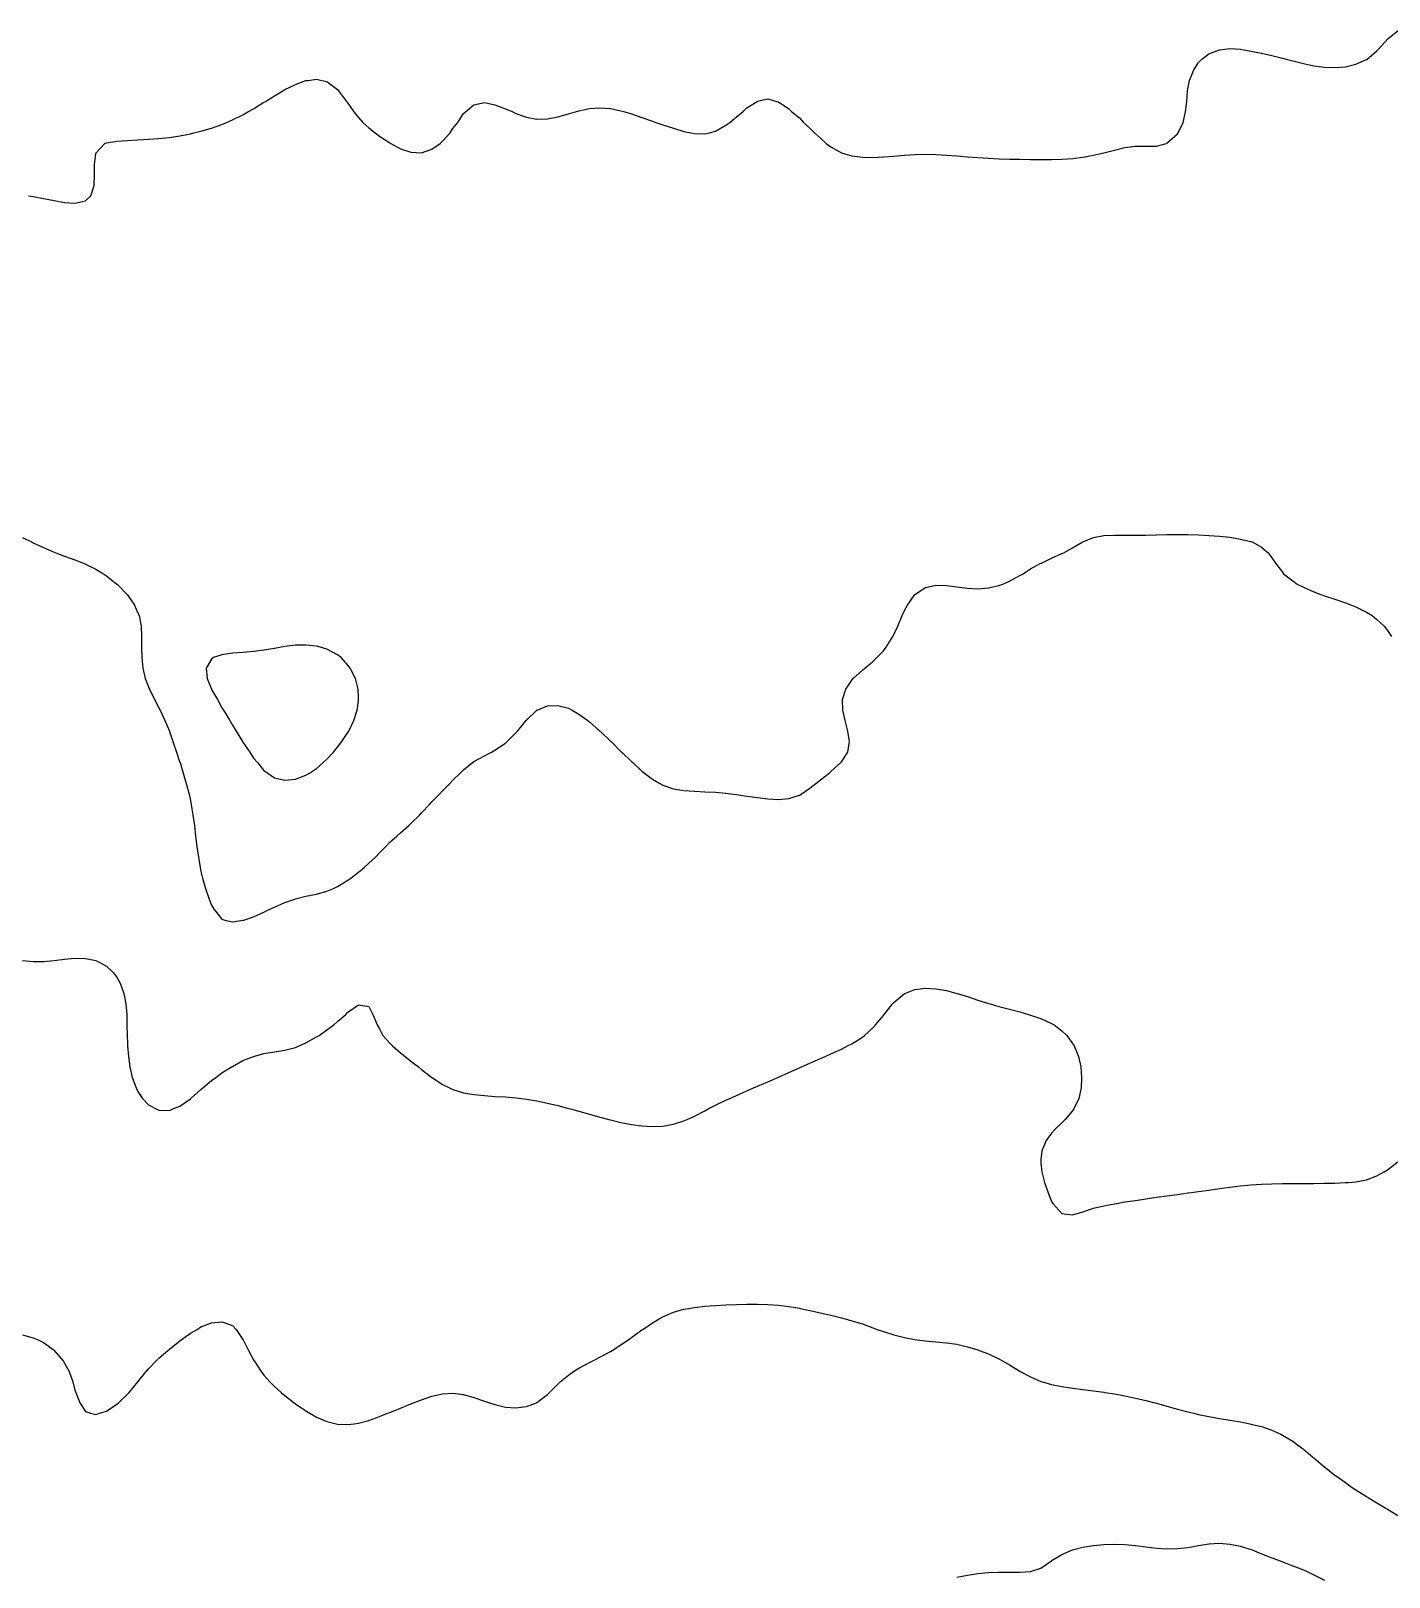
# Model space of a CAD drawing. Header units: inches. Extents: x 2679276 to 2679656, y 1246784 to 1247152.
# Drawn here: x 2679526.7 to 2679591.3, y 1246965.4 to 1247039.1 of the extents above; entities that cross this region are included whole.
import ezdxf

# ---------------------------------------------------------------- set-up
doc = ezdxf.new("R2010")
doc.units = ezdxf.units.IN
doc.header["$MEASUREMENT"] = 0
for name, color, linetype in [('440', 7, 'Continuous'), ('441', 7, 'Continuous'), ('442', 7, 'Continuous'), ('443', 7, 'Continuous'), ('444', 7, 'Continuous')]:
    doc.layers.add(name, color=color, linetype=linetype)

msp = doc.modelspace()

# ---------------------------------------------------------------- linework, layer by layer
at = {"layer": '440', "elevation": 440}
for points in [[(2679526.54, 1247031.25), (2679526.75, 1247031.215), (2679527.25, 1247031.124), (2679527.75, 1247031.026), (2679528.25, 1247030.938), (2679528.75, 1247030.897), (2679529.25, 1247031.019), (2679529.503, 1247031.25), (2679529.657, 1247031.75), (2679529.678, 1247032.25), (2679529.679, 1247032.75), (2679529.736, 1247033.25), (2679529.75, 1247033.285), (2679530.173, 1247033.75), (2679530.25, 1247033.776), (2679530.75, 1247033.858), (2679531.25, 1247033.893), (2679531.75, 1247033.917), (2679532.25, 1247033.943), (2679532.75, 1247033.981), (2679533.25, 1247034.035), (2679533.75, 1247034.111), (2679534.25, 1247034.211), (2679534.402, 1247034.25), (2679534.75, 1247034.331), (2679535.25, 1247034.476), (2679535.75, 1247034.655), (2679535.965, 1247034.75), (2679536.25, 1247034.867), (2679536.75, 1247035.113), (2679536.983, 1247035.25), (2679537.25, 1247035.397), (2679537.75, 1247035.707), (2679537.818, 1247035.75), (2679538.25, 1247036.016), (2679538.65, 1247036.25), (2679538.75, 1247036.309), (2679539.25, 1247036.556), (2679539.75, 1247036.737), (2679539.852, 1247036.75), (2679540.25, 1247036.802), (2679540.498, 1247036.75), (2679540.75, 1247036.689), (2679541.25, 1247036.309), (2679541.299, 1247036.25), (2679541.681, 1247035.75), (2679541.75, 1247035.658), (2679542.033, 1247035.25), (2679542.25, 1247034.988), (2679542.461, 1247034.75), (2679542.75, 1247034.488), (2679543.042, 1247034.25), (2679543.25, 1247034.098), (2679543.75, 1247033.768), (2679543.784, 1247033.75), (2679544.25, 1247033.493), (2679544.75, 1247033.324), (2679545.25, 1247033.304), (2679545.75, 1247033.47), (2679546.139, 1247033.75), (2679546.25, 1247033.85), (2679546.609, 1247034.25), (2679546.75, 1247034.464), (2679546.982, 1247034.75), (2679547.25, 1247035.169), (2679547.347, 1247035.25), (2679547.75, 1247035.589), (2679548.25, 1247035.694), (2679548.75, 1247035.592), (2679549.25, 1247035.394), (2679549.603, 1247035.25), (2679549.75, 1247035.177), (2679550.25, 1247034.99), (2679550.75, 1247034.902), (2679551.25, 1247034.915), (2679551.75, 1247035.01), (2679552.25, 1247035.152), (2679552.58, 1247035.25), (2679552.75, 1247035.299), (2679553.25, 1247035.404), (2679553.75, 1247035.441), (2679554.25, 1247035.408), (2679554.75, 1247035.307), (2679554.941, 1247035.25), (2679555.25, 1247035.153), (2679555.75, 1247034.977), (2679556.25, 1247034.803), (2679556.41, 1247034.75), (2679556.75, 1247034.632), (2679557.25, 1247034.466), (2679557.75, 1247034.318), (2679558.082, 1247034.25), (2679558.25, 1247034.213), (2679558.75, 1247034.198), (2679558.966, 1247034.25), (2679559.25, 1247034.325), (2679559.75, 1247034.61), (2679559.938, 1247034.75), (2679560.25, 1247035.008), (2679560.546, 1247035.25), (2679560.75, 1247035.438), (2679561.235, 1247035.75), (2679561.25, 1247035.761), (2679561.75, 1247035.872), (2679562.151, 1247035.75), (2679562.25, 1247035.726), (2679562.75, 1247035.397), (2679562.882, 1247035.25), (2679563.25, 1247034.958), (2679563.434, 1247034.75), (2679563.75, 1247034.472), (2679563.958, 1247034.25), (2679564.25, 1247033.991), (2679564.522, 1247033.75), (2679564.75, 1247033.583), (2679565.25, 1247033.305), (2679565.413, 1247033.25), (2679565.75, 1247033.157), (2679566.25, 1247033.093), (2679566.75, 1247033.082), (2679567.25, 1247033.106), (2679567.75, 1247033.147), (2679568.25, 1247033.189), (2679568.75, 1247033.22), (2679569.25, 1247033.229), (2679569.75, 1247033.214), (2679570.25, 1247033.185), (2679570.75, 1247033.148), (2679571.25, 1247033.11), (2679571.75, 1247033.075), (2679572.25, 1247033.045), (2679572.75, 1247033.02), (2679573.25, 1247033.002), (2679573.75, 1247032.989), (2679574.25, 1247032.982), (2679574.75, 1247032.981), (2679575.25, 1247032.988), (2679575.75, 1247033.004), (2679576.25, 1247033.036), (2679576.75, 1247033.091), (2679577.25, 1247033.183), (2679577.515, 1247033.25), (2679577.75, 1247033.301), (2679578.25, 1247033.425), (2679578.75, 1247033.551), (2679579.25, 1247033.618), (2679579.75, 1247033.61), (2679580.25, 1247033.618), (2679580.725, 1247033.75), (2679580.75, 1247033.757), (2679581.25, 1247034.211), (2679581.276, 1247034.25), (2679581.514, 1247034.75), (2679581.637, 1247035.25), (2679581.689, 1247035.75), (2679581.733, 1247036.25), (2679581.75, 1247036.352), (2679581.828, 1247036.75), (2679582.024, 1247037.25), (2679582.25, 1247037.598), (2679582.4, 1247037.75), (2679582.75, 1247038.007), (2679583.25, 1247038.202), (2679583.632, 1247038.25), (2679583.75, 1247038.262), (2679584.018, 1247038.25), (2679584.25, 1247038.236), (2679584.75, 1247038.148), (2679585.25, 1247038.039), (2679585.75, 1247037.928), (2679586.25, 1247037.811), (2679586.496, 1247037.75), (2679586.75, 1247037.68), (2679587.25, 1247037.553), (2679587.75, 1247037.448), (2679588.25, 1247037.38), (2679588.75, 1247037.357), (2679589.25, 1247037.398), (2679589.75, 1247037.521), (2679590.25, 1247037.741), (2679590.265, 1247037.75), (2679590.75, 1247038.159), (2679590.84, 1247038.25), (2679591.25, 1247038.714), (2679591.283, 1247038.75), (2679591.75, 1247039.106)], [(2679539.75, 1247003.649), (2679539.91, 1247003.75), (2679540.25, 1247003.971), (2679540.572, 1247004.25), (2679540.75, 1247004.417), (2679541.059, 1247004.75), (2679541.25, 1247004.98), (2679541.463, 1247005.25), (2679541.75, 1247005.679), (2679541.795, 1247005.75), (2679542.035, 1247006.25), (2679542.19, 1247006.75), (2679542.25, 1247007.21), (2679542.255, 1247007.25), (2679542.25, 1247007.336), (2679542.227, 1247007.75), (2679542.1, 1247008.25), (2679541.861, 1247008.75), (2679541.75, 1247008.893), (2679541.417, 1247009.25), (2679541.25, 1247009.379), (2679540.75, 1247009.651), (2679540.43, 1247009.75), (2679540.25, 1247009.798), (2679539.75, 1247009.851), (2679539.25, 1247009.837), (2679538.75, 1247009.777), (2679538.59, 1247009.75), (2679538.25, 1247009.693), (2679537.75, 1247009.61), (2679537.25, 1247009.543), (2679536.75, 1247009.498), (2679536.25, 1247009.46), (2679535.75, 1247009.386), (2679535.348, 1247009.25), (2679535.25, 1247009.176), (2679534.992, 1247008.75), (2679535.049, 1247008.25), (2679535.244, 1247007.75), (2679535.25, 1247007.739), (2679535.531, 1247007.25), (2679535.75, 1247006.863), (2679535.819, 1247006.75), (2679536.12, 1247006.25), (2679536.25, 1247006.027), (2679536.429, 1247005.75), (2679536.731, 1247005.25), (2679536.75, 1247005.216), (2679537.069, 1247004.75), (2679537.25, 1247004.464), (2679537.438, 1247004.25), (2679537.75, 1247003.881), (2679537.94, 1247003.75), (2679538.25, 1247003.531), (2679538.75, 1247003.407), (2679539.25, 1247003.458), (2679539.75, 1247003.649)]]:
    msp.add_lwpolyline(points, dxfattribs=at)
at = {"layer": '441', "elevation": 441}
msp.add_lwpolyline([(2679526.25, 1247014.975), (2679526.703, 1247014.75), (2679526.75, 1247014.726), (2679527.25, 1247014.49), (2679527.75, 1247014.282), (2679527.834, 1247014.25), (2679528.25, 1247014.09), (2679528.75, 1247013.906), (2679529.152, 1247013.75), (2679529.25, 1247013.707), (2679529.75, 1247013.464), (2679530.109, 1247013.25), (2679530.25, 1247013.154), (2679530.75, 1247012.756), (2679530.757, 1247012.75), (2679531.241, 1247012.25), (2679531.25, 1247012.239), (2679531.579, 1247011.75), (2679531.75, 1247011.373), (2679531.798, 1247011.25), (2679531.896, 1247010.75), (2679531.92, 1247010.25), (2679531.918, 1247009.75), (2679531.926, 1247009.25), (2679531.978, 1247008.75), (2679532.098, 1247008.25), (2679532.25, 1247007.857), (2679532.292, 1247007.75), (2679532.533, 1247007.25), (2679532.75, 1247006.853), (2679532.803, 1247006.75), (2679533.028, 1247006.25), (2679533.244, 1247005.75), (2679533.25, 1247005.733), (2679533.415, 1247005.25), (2679533.582, 1247004.75), (2679533.75, 1247004.255), (2679533.752, 1247004.25), (2679533.899, 1247003.75), (2679534.045, 1247003.25), (2679534.18, 1247002.75), (2679534.25, 1247002.444), (2679534.288, 1247002.25), (2679534.367, 1247001.75), (2679534.433, 1247001.25), (2679534.493, 1247000.75), (2679534.557, 1247000.25), (2679534.627, 1246999.75), (2679534.712, 1246999.25), (2679534.75, 1246999.067), (2679534.821, 1246998.75), (2679534.962, 1246998.25), (2679535.136, 1246997.75), (2679535.25, 1246997.459), (2679535.381, 1246997.25), (2679535.75, 1246996.794), (2679535.885, 1246996.75), (2679536.25, 1246996.658), (2679536.75, 1246996.736), (2679536.784, 1246996.75), (2679537.25, 1246996.903), (2679537.75, 1246997.125), (2679538.003, 1246997.25), (2679538.25, 1246997.366), (2679538.75, 1246997.59), (2679539.216, 1246997.75), (2679539.25, 1246997.762), (2679539.75, 1246997.88), (2679540.25, 1246997.983), (2679540.75, 1246998.121), (2679541.055, 1246998.25), (2679541.25, 1246998.342), (2679541.75, 1246998.653), (2679541.887, 1246998.75), (2679542.25, 1246999.025), (2679542.522, 1246999.25), (2679542.75, 1246999.459), (2679543.052, 1246999.75), (2679543.25, 1246999.957), (2679543.547, 1247000.25), (2679543.75, 1247000.454), (2679544.081, 1247000.75), (2679544.25, 1247000.907), (2679544.643, 1247001.25), (2679544.75, 1247001.353), (2679545.152, 1247001.75), (2679545.25, 1247001.853), (2679545.625, 1247002.25), (2679545.75, 1247002.385), (2679546.111, 1247002.75), (2679546.25, 1247002.898), (2679546.605, 1247003.25), (2679546.75, 1247003.409), (2679547.095, 1247003.75), (2679547.25, 1247003.906), (2679547.683, 1247004.25), (2679547.75, 1247004.297), (2679548.25, 1247004.58), (2679548.576, 1247004.75), (2679548.75, 1247004.836), (2679549.25, 1247005.171), (2679549.337, 1247005.25), (2679549.75, 1247005.668), (2679549.821, 1247005.75), (2679550.234, 1247006.25), (2679550.25, 1247006.269), (2679550.75, 1247006.744), (2679550.763, 1247006.75), (2679551.25, 1247006.955), (2679551.75, 1247006.97), (2679552.25, 1247006.838), (2679552.426, 1247006.75), (2679552.75, 1247006.565), (2679553.179, 1247006.25), (2679553.25, 1247006.193), (2679553.75, 1247005.755), (2679553.756, 1247005.75), (2679554.25, 1247005.278), (2679554.281, 1247005.25), (2679554.75, 1247004.784), (2679554.789, 1247004.75), (2679555.25, 1247004.297), (2679555.308, 1247004.25), (2679555.75, 1247003.843), (2679555.875, 1247003.75), (2679556.25, 1247003.454), (2679556.607, 1247003.25), (2679556.75, 1247003.172), (2679557.25, 1247003.004), (2679557.75, 1247002.919), (2679558.25, 1247002.882), (2679558.75, 1247002.863), (2679559.25, 1247002.837), (2679559.75, 1247002.792), (2679560.088, 1247002.75), (2679560.25, 1247002.73), (2679560.75, 1247002.658), (2679561.25, 1247002.581), (2679561.75, 1247002.516), (2679562.25, 1247002.49), (2679562.75, 1247002.537), (2679563.25, 1247002.704), (2679563.331, 1247002.75), (2679563.75, 1247003.027), (2679564.023, 1247003.25), (2679564.25, 1247003.427), (2679564.656, 1247003.75), (2679564.75, 1247003.833), (2679565.226, 1247004.25), (2679565.25, 1247004.284), (2679565.549, 1247004.75), (2679565.625, 1247005.25), (2679565.556, 1247005.75), (2679565.432, 1247006.25), (2679565.32, 1247006.75), (2679565.305, 1247007.25), (2679565.452, 1247007.75), (2679565.75, 1247008.183), (2679565.802, 1247008.25), (2679566.25, 1247008.649), (2679566.356, 1247008.75), (2679566.75, 1247009.064), (2679566.937, 1247009.25), (2679567.25, 1247009.569), (2679567.385, 1247009.75), (2679567.695, 1247010.25), (2679567.75, 1247010.358), (2679567.929, 1247010.75), (2679568.139, 1247011.25), (2679568.25, 1247011.494), (2679568.393, 1247011.75), (2679568.746, 1247012.25), (2679568.75, 1247012.255), (2679569.25, 1247012.597), (2679569.75, 1247012.703), (2679570.25, 1247012.686), (2679570.75, 1247012.616), (2679571.25, 1247012.553), (2679571.75, 1247012.534), (2679572.25, 1247012.574), (2679572.75, 1247012.68), (2679572.939, 1247012.75), (2679573.25, 1247012.892), (2679573.75, 1247013.167), (2679573.901, 1247013.25), (2679574.25, 1247013.481), (2679574.75, 1247013.743), (2679574.767, 1247013.75), (2679575.25, 1247013.991), (2679575.75, 1247014.212), (2679575.836, 1247014.25), (2679576.25, 1247014.488), (2679576.711, 1247014.75), (2679576.75, 1247014.773), (2679577.25, 1247014.976), (2679577.75, 1247015.063), (2679578.25, 1247015.083), (2679578.75, 1247015.081), (2679579.25, 1247015.083), (2679579.75, 1247015.092), (2679580.25, 1247015.103), (2679580.75, 1247015.111), (2679581.25, 1247015.114), (2679581.75, 1247015.11), (2679582.25, 1247015.097), (2679582.75, 1247015.075), (2679583.25, 1247015.039), (2679583.75, 1247014.982), (2679584.25, 1247014.898), (2679584.75, 1247014.775), (2679584.833, 1247014.75), (2679585.25, 1247014.509), (2679585.567, 1247014.25), (2679585.75, 1247014.002), (2679585.911, 1247013.75), (2679586.25, 1247013.315), (2679586.299, 1247013.25), (2679586.75, 1247012.902), (2679586.957, 1247012.75), (2679587.25, 1247012.602), (2679587.75, 1247012.378), (2679588.077, 1247012.25), (2679588.25, 1247012.193), (2679588.75, 1247012.032), (2679589.25, 1247011.862), (2679589.537, 1247011.75), (2679589.75, 1247011.666), (2679590.25, 1247011.419), (2679590.527, 1247011.25), (2679590.75, 1247011.07), (2679591.088, 1247010.75), (2679591.25, 1247010.535), (2679591.447, 1247010.25)], dxfattribs=at)
at = {"layer": '442', "elevation": 442}
msp.add_lwpolyline([(2679526.25, 1246994.818), (2679526.75, 1246994.768), (2679527.25, 1246994.778), (2679527.75, 1246994.827), (2679528.25, 1246994.887), (2679528.75, 1246994.931), (2679529.25, 1246994.919), (2679529.75, 1246994.816), (2679529.895, 1246994.75), (2679530.25, 1246994.549), (2679530.562, 1246994.25), (2679530.75, 1246994.028), (2679530.893, 1246993.75), (2679531.074, 1246993.25), (2679531.174, 1246992.75), (2679531.214, 1246992.25), (2679531.224, 1246991.75), (2679531.232, 1246991.25), (2679531.25, 1246990.867), (2679531.254, 1246990.75), (2679531.292, 1246990.25), (2679531.358, 1246989.75), (2679531.469, 1246989.25), (2679531.655, 1246988.75), (2679531.75, 1246988.578), (2679531.962, 1246988.25), (2679532.25, 1246987.95), (2679532.615, 1246987.75), (2679532.75, 1246987.691), (2679533.25, 1246987.684), (2679533.416, 1246987.75), (2679533.75, 1246987.882), (2679534.25, 1246988.234), (2679534.269, 1246988.25), (2679534.75, 1246988.677), (2679534.834, 1246988.75), (2679535.25, 1246989.105), (2679535.45, 1246989.25), (2679535.75, 1246989.467), (2679536.209, 1246989.75), (2679536.25, 1246989.777), (2679536.75, 1246990.051), (2679537.244, 1246990.25), (2679537.25, 1246990.253), (2679537.75, 1246990.388), (2679538.25, 1246990.468), (2679538.75, 1246990.547), (2679539.25, 1246990.679), (2679539.432, 1246990.75), (2679539.75, 1246990.903), (2679540.25, 1246991.179), (2679540.384, 1246991.25), (2679540.75, 1246991.526), (2679541.081, 1246991.75), (2679541.25, 1246991.918), (2679541.643, 1246992.25), (2679541.75, 1246992.363), (2679542.25, 1246992.713), (2679542.75, 1246992.629), (2679542.935, 1246992.25), (2679543.133, 1246991.75), (2679543.25, 1246991.572), (2679543.405, 1246991.25), (2679543.75, 1246990.879), (2679543.866, 1246990.75), (2679544.25, 1246990.431), (2679544.473, 1246990.25), (2679544.75, 1246990.026), (2679545.114, 1246989.75), (2679545.25, 1246989.632), (2679545.75, 1246989.255), (2679545.757, 1246989.25), (2679546.25, 1246988.912), (2679546.586, 1246988.75), (2679546.75, 1246988.672), (2679547.25, 1246988.522), (2679547.75, 1246988.435), (2679548.25, 1246988.384), (2679548.75, 1246988.351), (2679549.25, 1246988.32), (2679549.75, 1246988.279), (2679549.99, 1246988.25), (2679550.25, 1246988.22), (2679550.75, 1246988.139), (2679551.25, 1246988.032), (2679551.75, 1246987.909), (2679552.25, 1246987.778), (2679552.347, 1246987.75), (2679552.75, 1246987.647), (2679553.25, 1246987.508), (2679553.75, 1246987.366), (2679554.173, 1246987.25), (2679554.25, 1246987.229), (2679554.75, 1246987.108), (2679555.25, 1246987.01), (2679555.75, 1246986.944), (2679556.25, 1246986.916), (2679556.75, 1246986.936), (2679557.25, 1246987.022), (2679557.75, 1246987.182), (2679557.901, 1246987.25), (2679558.25, 1246987.409), (2679558.75, 1246987.668), (2679558.902, 1246987.75), (2679559.25, 1246987.923), (2679559.75, 1246988.164), (2679559.93, 1246988.25), (2679560.25, 1246988.394), (2679560.75, 1246988.615), (2679561.056, 1246988.75), (2679561.25, 1246988.833), (2679561.75, 1246989.049), (2679562.213, 1246989.25), (2679562.25, 1246989.266), (2679562.75, 1246989.486), (2679563.25, 1246989.706), (2679563.349, 1246989.75), (2679563.75, 1246989.928), (2679564.25, 1246990.149), (2679564.475, 1246990.25), (2679564.75, 1246990.374), (2679565.25, 1246990.605), (2679565.539, 1246990.75), (2679565.75, 1246990.86), (2679566.25, 1246991.176), (2679566.34, 1246991.25), (2679566.75, 1246991.608), (2679566.874, 1246991.75), (2679567.25, 1246992.199), (2679567.287, 1246992.25), (2679567.684, 1246992.75), (2679567.75, 1246992.821), (2679568.25, 1246993.244), (2679568.262, 1246993.25), (2679568.75, 1246993.447), (2679569.25, 1246993.51), (2679569.75, 1246993.478), (2679570.25, 1246993.386), (2679570.75, 1246993.254), (2679570.762, 1246993.25), (2679571.25, 1246993.101), (2679571.75, 1246992.939), (2679572.25, 1246992.774), (2679572.323, 1246992.75), (2679572.75, 1246992.631), (2679573.25, 1246992.5), (2679573.75, 1246992.369), (2679574.158, 1246992.25), (2679574.25, 1246992.224), (2679574.75, 1246992.055), (2679575.25, 1246991.822), (2679575.372, 1246991.75), (2679575.75, 1246991.469), (2679575.98, 1246991.25), (2679576.25, 1246990.864), (2679576.323, 1246990.75), (2679576.53, 1246990.25), (2679576.642, 1246989.75), (2679576.685, 1246989.25), (2679576.661, 1246988.75), (2679576.552, 1246988.25), (2679576.309, 1246987.75), (2679576.25, 1246987.666), (2679575.904, 1246987.25), (2679575.75, 1246987.092), (2679575.387, 1246986.75), (2679575.25, 1246986.589), (2679575.003, 1246986.25), (2679574.796, 1246985.75), (2679574.75, 1246985.338), (2679574.743, 1246985.25), (2679574.75, 1246985.163), (2679574.796, 1246984.75), (2679574.922, 1246984.25), (2679575.09, 1246983.75), (2679575.25, 1246983.336), (2679575.317, 1246983.25), (2679575.75, 1246982.767), (2679575.86, 1246982.75), (2679576.25, 1246982.698), (2679576.419, 1246982.75), (2679576.75, 1246982.848), (2679577.25, 1246983.017), (2679577.75, 1246983.14), (2679578.25, 1246983.234), (2679578.35, 1246983.25), (2679578.75, 1246983.318), (2679579.25, 1246983.396), (2679579.75, 1246983.47), (2679580.25, 1246983.541), (2679580.75, 1246983.611), (2679581.25, 1246983.679), (2679581.75, 1246983.747), (2679581.774, 1246983.75), (2679582.25, 1246983.818), (2679582.75, 1246983.888), (2679583.25, 1246983.957), (2679583.75, 1246984.024), (2679584.25, 1246984.085), (2679584.75, 1246984.135), (2679585.25, 1246984.17), (2679585.75, 1246984.189), (2679586.25, 1246984.197), (2679586.75, 1246984.198), (2679587.25, 1246984.198), (2679587.75, 1246984.201), (2679588.25, 1246984.208), (2679588.75, 1246984.22), (2679589.25, 1246984.24), (2679589.391, 1246984.25), (2679589.75, 1246984.283), (2679590.25, 1246984.379), (2679590.75, 1246984.558), (2679591.087, 1246984.75), (2679591.25, 1246984.844), (2679591.75, 1246985.223)], dxfattribs=at)
at = {"layer": '443', "elevation": 443}
msp.add_lwpolyline([(2679526.25, 1246976.991), (2679526.75, 1246976.848), (2679527.003, 1246976.75), (2679527.25, 1246976.619), (2679527.75, 1246976.26), (2679527.762, 1246976.25), (2679528.186, 1246975.75), (2679528.25, 1246975.638), (2679528.465, 1246975.25), (2679528.648, 1246974.75), (2679528.75, 1246974.356), (2679528.784, 1246974.25), (2679528.979, 1246973.75), (2679529.25, 1246973.337), (2679529.487, 1246973.25), (2679529.75, 1246973.195), (2679529.918, 1246973.25), (2679530.25, 1246973.36), (2679530.75, 1246973.687), (2679530.814, 1246973.75), (2679531.25, 1246974.161), (2679531.322, 1246974.25), (2679531.743, 1246974.75), (2679531.75, 1246974.758), (2679532.145, 1246975.25), (2679532.25, 1246975.362), (2679532.612, 1246975.75), (2679532.75, 1246975.877), (2679533.172, 1246976.25), (2679533.25, 1246976.313), (2679533.75, 1246976.708), (2679533.809, 1246976.75), (2679534.25, 1246977.064), (2679534.564, 1246977.25), (2679534.75, 1246977.365), (2679535.25, 1246977.561), (2679535.75, 1246977.616), (2679536.25, 1246977.436), (2679536.431, 1246977.25), (2679536.75, 1246976.766), (2679536.758, 1246976.75), (2679537.017, 1246976.25), (2679537.25, 1246975.791), (2679537.275, 1246975.75), (2679537.609, 1246975.25), (2679537.75, 1246975.061), (2679538.029, 1246974.75), (2679538.25, 1246974.531), (2679538.564, 1246974.25), (2679538.75, 1246974.098), (2679539.191, 1246973.75), (2679539.25, 1246973.707), (2679539.75, 1246973.362), (2679539.935, 1246973.25), (2679540.25, 1246973.074), (2679540.75, 1246972.858), (2679541.183, 1246972.75), (2679541.25, 1246972.734), (2679541.75, 1246972.71), (2679542.045, 1246972.75), (2679542.25, 1246972.776), (2679542.75, 1246972.911), (2679543.25, 1246973.092), (2679543.627, 1246973.25), (2679543.75, 1246973.294), (2679544.25, 1246973.494), (2679544.75, 1246973.698), (2679544.876, 1246973.75), (2679545.25, 1246973.893), (2679545.75, 1246974.062), (2679546.25, 1246974.177), (2679546.75, 1246974.215), (2679547.25, 1246974.154), (2679547.75, 1246974.011), (2679548.25, 1246973.832), (2679548.49, 1246973.75), (2679548.75, 1246973.663), (2679549.25, 1246973.55), (2679549.75, 1246973.514), (2679550.25, 1246973.572), (2679550.719, 1246973.75), (2679550.75, 1246973.765), (2679551.25, 1246974.153), (2679551.347, 1246974.25), (2679551.75, 1246974.647), (2679551.855, 1246974.75), (2679552.25, 1246975.075), (2679552.496, 1246975.25), (2679552.75, 1246975.402), (2679553.25, 1246975.668), (2679553.41, 1246975.75), (2679553.75, 1246975.921), (2679554.25, 1246976.198), (2679554.333, 1246976.25), (2679554.75, 1246976.518), (2679555.084, 1246976.75), (2679555.25, 1246976.868), (2679555.75, 1246977.223), (2679555.79, 1246977.25), (2679556.25, 1246977.558), (2679556.575, 1246977.75), (2679556.75, 1246977.847), (2679557.25, 1246978.064), (2679557.75, 1246978.208), (2679557.973, 1246978.25), (2679558.25, 1246978.297), (2679558.75, 1246978.352), (2679559.25, 1246978.389), (2679559.75, 1246978.416), (2679560.25, 1246978.435), (2679560.75, 1246978.444), (2679561.25, 1246978.443), (2679561.75, 1246978.43), (2679562.25, 1246978.399), (2679562.75, 1246978.343), (2679563.25, 1246978.257), (2679563.281, 1246978.25), (2679563.75, 1246978.153), (2679564.25, 1246978.04), (2679564.75, 1246977.923), (2679565.25, 1246977.796), (2679565.419, 1246977.75), (2679565.75, 1246977.663), (2679566.25, 1246977.511), (2679566.75, 1246977.324), (2679566.948, 1246977.25), (2679567.25, 1246977.145), (2679567.75, 1246976.994), (2679568.25, 1246976.864), (2679568.75, 1246976.762), (2679568.834, 1246976.75), (2679569.25, 1246976.705), (2679569.75, 1246976.663), (2679570.25, 1246976.614), (2679570.75, 1246976.538), (2679571.25, 1246976.423), (2679571.75, 1246976.271), (2679571.801, 1246976.25), (2679572.25, 1246976.084), (2679572.75, 1246975.848), (2679572.917, 1246975.75), (2679573.25, 1246975.563), (2679573.75, 1246975.259), (2679573.766, 1246975.25), (2679574.25, 1246974.99), (2679574.75, 1246974.773), (2679574.821, 1246974.75), (2679575.25, 1246974.622), (2679575.75, 1246974.521), (2679576.25, 1246974.449), (2679576.75, 1246974.39), (2679577.25, 1246974.328), (2679577.75, 1246974.256), (2679577.785, 1246974.25), (2679578.25, 1246974.174), (2679578.75, 1246974.082), (2679579.25, 1246973.978), (2679579.75, 1246973.86), (2679580.17, 1246973.75), (2679580.25, 1246973.728), (2679580.75, 1246973.59), (2679581.25, 1246973.451), (2679581.75, 1246973.317), (2679582.027, 1246973.25), (2679582.25, 1246973.198), (2679582.75, 1246973.095), (2679583.25, 1246973.004), (2679583.75, 1246972.922), (2679584.25, 1246972.838), (2679584.701, 1246972.75), (2679584.75, 1246972.74), (2679585.25, 1246972.619), (2679585.75, 1246972.449), (2679586.171, 1246972.25), (2679586.25, 1246972.215), (2679586.75, 1246971.922), (2679586.965, 1246971.75), (2679587.25, 1246971.55), (2679587.586, 1246971.25), (2679587.75, 1246971.127), (2679588.181, 1246970.75), (2679588.25, 1246970.7), (2679588.75, 1246970.306), (2679588.817, 1246970.25), (2679589.25, 1246969.948), (2679589.52, 1246969.75), (2679589.75, 1246969.608), (2679590.25, 1246969.286), (2679590.303, 1246969.25), (2679590.75, 1246968.993), (2679591.143, 1246968.75), (2679591.25, 1246968.69), (2679591.75, 1246968.387)], dxfattribs=at)
at = {"layer": '444', "elevation": 444}
msp.add_lwpolyline([(2679570.75, 1246965.439), (2679571.25, 1246965.54), (2679571.75, 1246965.612), (2679572.25, 1246965.66), (2679572.75, 1246965.685), (2679573.25, 1246965.689), (2679573.75, 1246965.686), (2679574.25, 1246965.721), (2679574.353, 1246965.75), (2679574.75, 1246965.879), (2679575.25, 1246966.224), (2679575.28, 1246966.25), (2679575.75, 1246966.519), (2679576.245, 1246966.75), (2679576.25, 1246966.752), (2679576.75, 1246966.87), (2679577.25, 1246966.95), (2679577.75, 1246966.997), (2679578.25, 1246967.012), (2679578.75, 1246966.996), (2679579.25, 1246966.95), (2679579.75, 1246966.886), (2679580.25, 1246966.827), (2679580.75, 1246966.793), (2679581.25, 1246966.806), (2679581.75, 1246966.865), (2679582.25, 1246966.948), (2679582.75, 1246967.026), (2679583.25, 1246967.059), (2679583.75, 1246967.022), (2679584.25, 1246966.917), (2679584.75, 1246966.769), (2679584.801, 1246966.75), (2679585.25, 1246966.557), (2679585.75, 1246966.362), (2679586.067, 1246966.25), (2679586.25, 1246966.18), (2679586.75, 1246965.985), (2679587.25, 1246965.798), (2679587.366, 1246965.75), (2679587.75, 1246965.561), (2679588.25, 1246965.306)], dxfattribs=at)

doc.saveas('drawing.dxf')
